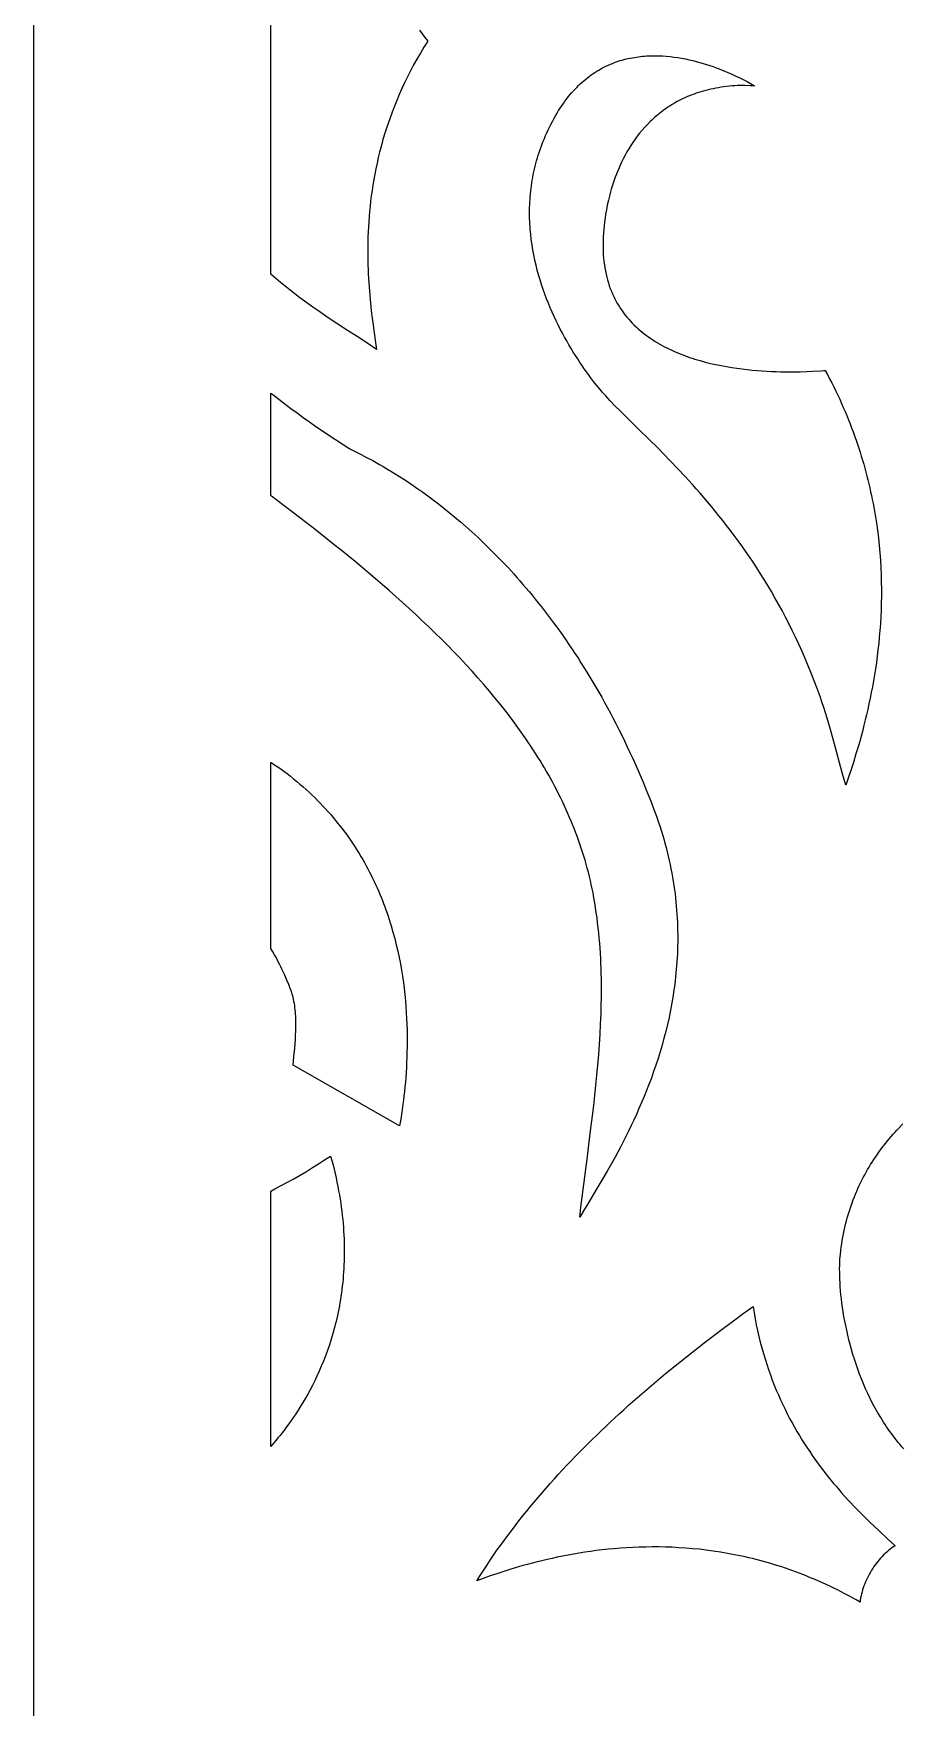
# Model space of a CAD drawing. Extents: x -1000 to 1000, y -1450 to 1450.
# Drawn here: x -1000 to -816.9, y -158.5 to 194 of the extents above; entities that cross this region are included whole.
import ezdxf

# ---------------------------------------------------------------- set-up
doc = ezdxf.new("R2010")
doc.units = 0
doc.layers.add('LAYER_1', color=18, linetype='CONTINUOUS')

msp = doc.modelspace()

# ---------------------------------------------------------------- linework, layer by layer
at = {"layer": 'LAYER_1'}
for points in [[(-1000, -1450), (-600, -1450), (-600, 1050), (-1000, 1050)], [(-868.34, 189.35), (-867.5, 189.31), (-866.68, 189.26), (-865.85, 189.18), (-865.04, 189.08), (-864.23, 188.96), (-863.44, 188.83), (-862.65, 188.68), (-861.87, 188.52), (-861.11, 188.34), (-860.36, 188.15), (-859.62, 187.95), (-858.89, 187.74), (-858.19, 187.52), (-857.49, 187.29), (-856.82, 187.06), (-856.16, 186.82), (-855.52, 186.58), (-854.9, 186.34), (-854.3, 186.1), (-853.73, 185.85), (-853.17, 185.61), (-852.13, 185.14), (-851.19, 184.69), (-850.36, 184.28), (-849.64, 183.9), (-848.58, 183.32), (-848.06, 183.02), (-849.09, 183.04), (-850.13, 183.07), (-850.65, 183.08), (-851.17, 183.08), (-851.69, 183.06), (-852.21, 183.04), (-852.81, 182.99), (-853.4, 182.93), (-853.99, 182.87), (-854.56, 182.8), (-855.13, 182.71), (-855.69, 182.62), (-856.24, 182.53), (-856.78, 182.42), (-857.31, 182.3), (-857.84, 182.18), (-858.36, 182.05), (-858.86, 181.91), (-859.37, 181.76), (-859.86, 181.61), (-860.34, 181.45), (-860.82, 181.28), (-861.29, 181.11), (-861.75, 180.92), (-862.2, 180.74), (-862.65, 180.54), (-863.09, 180.34), (-863.52, 180.13), (-863.94, 179.92), (-864.35, 179.7), (-864.76, 179.48), (-865.16, 179.25), (-865.56, 179.01), (-865.94, 178.77), (-866.32, 178.52), (-866.7, 178.27), (-867.06, 178.01), (-867.42, 177.75), (-867.77, 177.49), (-868.12, 177.22), (-868.46, 176.94), (-868.79, 176.66), (-869.12, 176.38), (-869.44, 176.09), (-869.75, 175.8), (-870.05, 175.51), (-870.65, 174.91), (-871.22, 174.3), (-871.76, 173.68), (-872.29, 173.05), (-872.78, 172.41), (-873.26, 171.76), (-873.71, 171.1), (-874.15, 170.44), (-874.56, 169.78), (-874.95, 169.11), (-875.32, 168.44), (-875.68, 167.77), (-876.01, 167.1), (-876.32, 166.43), (-876.62, 165.76), (-876.9, 165.1), (-877.16, 164.44), (-877.41, 163.79), (-877.64, 163.14), (-877.86, 162.51), (-878.06, 161.88), (-878.25, 161.26), (-878.42, 160.66), (-878.58, 160.07), (-878.73, 159.49), (-878.87, 158.93), (-879.1, 157.86), (-879.3, 156.87), (-879.46, 155.96), (-879.58, 155.14), (-879.67, 154.43), (-879.79, 153.36), (-879.84, 152.82), (-879.91, 152.01), (-879.96, 151.21), (-879.99, 150.43), (-880, 149.66), (-880, 148.91), (-879.98, 148.17), (-879.94, 147.45), (-879.88, 146.73), (-879.81, 146.04), (-879.72, 145.35), (-879.62, 144.68), (-879.5, 144.02), (-879.36, 143.38), (-879.21, 142.75), (-879.05, 142.13), (-878.87, 141.52), (-878.67, 140.93), (-878.46, 140.35), (-878.24, 139.78), (-878, 139.22), (-877.75, 138.68), (-877.49, 138.14), (-877.22, 137.62), (-876.93, 137.11), (-876.63, 136.62), (-876.32, 136.13), (-875.99, 135.66), (-875.66, 135.19), (-875.31, 134.74), (-874.96, 134.3), (-874.59, 133.87), (-874.22, 133.45), (-873.83, 133.04), (-873.43, 132.64), (-873.03, 132.25), (-872.61, 131.87), (-872.19, 131.5), (-871.76, 131.14), (-871.31, 130.79), (-870.87, 130.45), (-870.41, 130.12), (-869.95, 129.8), (-869.48, 129.49), (-869, 129.19), (-868.52, 128.89), (-868.03, 128.61), (-867.53, 128.33), (-867.03, 128.07), (-866.52, 127.81), (-866.01, 127.56), (-865.49, 127.31), (-864.97, 127.08), (-864.44, 126.85), (-863.91, 126.63), (-863.38, 126.42), (-862.84, 126.22), (-862.3, 126.02), (-861.76, 125.83), (-861.21, 125.65), (-860.66, 125.48), (-860.11, 125.31), (-859.56, 125.15), (-858.45, 124.85), (-857.34, 124.57), (-856.22, 124.32), (-855.11, 124.09), (-854, 123.89), (-852.89, 123.7), (-851.8, 123.54), (-850.71, 123.39), (-849.63, 123.27), (-848.57, 123.16), (-847.52, 123.07), (-846.49, 122.99), (-845.49, 122.93), (-844.5, 122.88), (-843.55, 122.84), (-842.61, 122.81), (-841.71, 122.8), (-840.84, 122.79), (-840.01, 122.79), (-838.45, 122.81), (-837.06, 122.85), (-835.85, 122.9), (-834.04, 123.01), (-833.48, 123.05), (-833.17, 123.06), (-832.71, 122.19), (-832.25, 121.33), (-831.81, 120.46), (-831.38, 119.59), (-830.95, 118.72), (-830.54, 117.86), (-830.14, 116.99), (-829.75, 116.13), (-829.37, 115.27), (-829, 114.41), (-828.64, 113.55), (-828.29, 112.69), (-827.95, 111.83), (-827.62, 110.98), (-827.3, 110.12), (-826.99, 109.27), (-826.69, 108.42), (-826.4, 107.57), (-826.12, 106.72), (-825.84, 105.88), (-825.58, 105.03), (-825.33, 104.19), (-825.08, 103.35), (-824.85, 102.51), (-824.62, 101.68), (-824.4, 100.84), (-824.19, 100.01), (-823.99, 99.18), (-823.79, 98.35), (-823.61, 97.53), (-823.43, 96.7), (-823.26, 95.88), (-823.1, 95.06), (-822.95, 94.25), (-822.8, 93.43), (-822.67, 92.62), (-822.54, 91.81), (-822.41, 91.01), (-822.19, 89.41), (-821.99, 87.81), (-821.83, 86.23), (-821.68, 84.66), (-821.57, 83.11), (-821.48, 81.57), (-821.42, 80.04), (-821.37, 78.52), (-821.35, 77.02), (-821.36, 75.53), (-821.38, 74.06), (-821.43, 72.6), (-821.49, 71.16), (-821.57, 69.73), (-821.67, 68.32), (-821.79, 66.93), (-821.92, 65.56), (-822.07, 64.2), (-822.23, 62.86), (-822.41, 61.54), (-822.6, 60.24), (-822.8, 58.96), (-823.01, 57.69), (-823.24, 56.45), (-823.47, 55.23), (-823.71, 54.03), (-823.96, 52.85), (-824.21, 51.69), (-824.48, 50.56), (-824.74, 49.45), (-825.02, 48.36), (-825.29, 47.29), (-825.57, 46.25), (-825.85, 45.23), (-826.13, 44.24), (-826.7, 42.33), (-827.26, 40.52), (-827.81, 38.82), (-828.34, 37.23), (-828.85, 35.75), (-829.51, 38.09), (-830.16, 40.43), (-830.79, 42.78), (-831.43, 45.12), (-832.09, 47.47), (-832.43, 48.63), (-832.77, 49.8), (-833.13, 50.96), (-833.5, 52.11), (-833.88, 53.27), (-834.28, 54.41), (-834.88, 56.06), (-835.49, 57.68), (-836.11, 59.28), (-836.75, 60.85), (-837.4, 62.39), (-838.07, 63.91), (-838.74, 65.4), (-839.43, 66.87), (-840.13, 68.31), (-840.84, 69.74), (-841.56, 71.13), (-842.29, 72.5), (-843.02, 73.85), (-843.77, 75.18), (-844.52, 76.48), (-845.28, 77.76), (-846.05, 79.02), (-846.82, 80.26), (-847.6, 81.47), (-848.38, 82.66), (-849.17, 83.83), (-849.96, 84.99), (-850.76, 86.11), (-851.56, 87.22), (-852.36, 88.31), (-853.16, 89.38), (-853.96, 90.43), (-854.76, 91.46), (-855.57, 92.47), (-856.37, 93.46), (-857.17, 94.43), (-857.97, 95.39), (-858.77, 96.32), (-859.56, 97.24), (-860.36, 98.14), (-861.14, 99.02), (-861.93, 99.89), (-862.71, 100.74), (-864.25, 102.38), (-865.76, 103.97), (-867.25, 105.49), (-868.69, 106.95), (-870.1, 108.35), (-872.79, 110.98), (-875.26, 113.41), (-876.4, 114.55), (-877.48, 115.65), (-878.5, 116.7), (-878.97, 117.21), (-879.43, 117.71), (-880.16, 118.53), (-880.54, 118.98), (-880.94, 119.46), (-881.34, 119.96), (-881.76, 120.48), (-882.19, 121.03), (-882.62, 121.6), (-883.06, 122.19), (-883.51, 122.81), (-883.96, 123.44), (-884.42, 124.1), (-884.88, 124.78), (-885.34, 125.49), (-885.8, 126.21), (-886.27, 126.95), (-886.73, 127.71), (-887.19, 128.49), (-887.65, 129.29), (-888.11, 130.1), (-888.56, 130.94), (-889.01, 131.79), (-889.44, 132.66), (-889.88, 133.54), (-890.3, 134.44), (-890.71, 135.36), (-891.12, 136.29), (-891.51, 137.23), (-891.89, 138.19), (-892.25, 139.16), (-892.6, 140.15), (-892.94, 141.15), (-893.26, 142.16), (-893.56, 143.18), (-893.84, 144.22), (-894.11, 145.27), (-894.35, 146.32), (-894.57, 147.39), (-894.78, 148.46), (-894.95, 149.55), (-895.11, 150.65), (-895.23, 151.75), (-895.29, 152.3), (-895.34, 152.86), (-895.38, 153.42), (-895.41, 153.98), (-895.44, 154.54), (-895.46, 155.1), (-895.47, 155.67), (-895.47, 156.24), (-895.47, 156.8), (-895.46, 157.37), (-895.44, 157.95), (-895.42, 158.52), (-895.38, 159.09), (-895.34, 159.67), (-895.29, 160.25), (-895.23, 160.82), (-895.16, 161.4), (-895.09, 161.98), (-895, 162.56), (-894.91, 163.15), (-894.81, 163.73), (-894.69, 164.31), (-894.57, 164.9), (-894.44, 165.48), (-894.3, 166.07), (-894.15, 166.66), (-893.99, 167.24), (-893.82, 167.83), (-893.65, 168.42), (-893.46, 169.01), (-893.26, 169.6), (-893.05, 170.19), (-892.83, 170.78), (-892.6, 171.37), (-892.35, 171.96), (-892.1, 172.55), (-891.84, 173.14), (-891.56, 173.73), (-891.28, 174.32), (-890.98, 174.9), (-890.67, 175.49), (-890.35, 176.08), (-890.02, 176.67), (-889.68, 177.26), (-889.36, 177.79), (-889.03, 178.31), (-888.7, 178.81), (-888.36, 179.29), (-888.03, 179.77), (-887.68, 180.22), (-887.33, 180.67), (-886.98, 181.1), (-886.63, 181.52), (-886.27, 181.93), (-885.9, 182.32), (-885.54, 182.7), (-885.17, 183.07), (-884.79, 183.43), (-884.42, 183.77), (-884.04, 184.1), (-883.65, 184.42), (-883.27, 184.73), (-882.88, 185.03), (-882.49, 185.31), (-882.09, 185.59), (-881.69, 185.85), (-881.29, 186.1), (-880.89, 186.34), (-880.49, 186.57), (-880.08, 186.79), (-879.68, 187), (-879.27, 187.2), (-878.86, 187.39), (-878.44, 187.57), (-878.03, 187.74), (-877.61, 187.9), (-877.2, 188.05), (-876.78, 188.2), (-876.36, 188.33), (-875.94, 188.45), (-875.52, 188.57), (-875.09, 188.68), (-874.67, 188.77), (-874.25, 188.87), (-873.83, 188.95), (-873.4, 189.02), (-872.98, 189.09), (-872.55, 189.15), (-872.13, 189.2), (-871.71, 189.24), (-871.28, 189.28), (-870.86, 189.31), (-870.02, 189.35), (-869.17, 189.36)], [(-949.58, 117.99), (-948.32, 117.01), (-947.05, 116.05), (-945.76, 115.09), (-944.47, 114.13), (-943.15, 113.18), (-941.83, 112.23), (-940.48, 111.3), (-939.13, 110.36), (-937.76, 109.44), (-936.38, 108.52), (-934.98, 107.61), (-933.57, 106.7), (-933.41, 106.61), (-933.21, 106.5), (-932.64, 106.2), (-930.93, 105.34), (-929.81, 104.77), (-928.53, 104.08), (-927.83, 103.7), (-927.1, 103.28), (-926.32, 102.84), (-925.52, 102.37), (-924.68, 101.86), (-923.8, 101.33), (-922.9, 100.76), (-921.96, 100.16), (-921, 99.53), (-920.01, 98.86), (-918.99, 98.16), (-917.95, 97.42), (-916.88, 96.64), (-915.79, 95.83), (-914.68, 94.98), (-913.55, 94.1), (-912.39, 93.17), (-911.22, 92.2), (-910.04, 91.2), (-908.84, 90.15), (-907.62, 89.06), (-906.39, 87.93), (-905.15, 86.75), (-903.9, 85.53), (-902.64, 84.27), (-901.37, 82.96), (-900.09, 81.61), (-899.45, 80.91), (-898.81, 80.2), (-898.16, 79.49), (-897.52, 78.76), (-896.87, 78.01), (-896.23, 77.26), (-895.58, 76.49), (-894.93, 75.71), (-894.28, 74.92), (-893.64, 74.12), (-892.99, 73.3), (-892.34, 72.47), (-891.7, 71.63), (-891.05, 70.78), (-890.4, 69.91), (-889.76, 69.03), (-889.11, 68.14), (-888.47, 67.23), (-887.83, 66.32), (-887.19, 65.38), (-886.55, 64.44), (-885.91, 63.48), (-885.27, 62.51), (-884.64, 61.52), (-884.01, 60.52), (-883.38, 59.5), (-882.75, 58.48), (-882.13, 57.44), (-881.51, 56.38), (-880.89, 55.31), (-880.27, 54.23), (-879.66, 53.13), (-879.05, 52.01), (-878.45, 50.89), (-877.84, 49.75), (-877.25, 48.59), (-876.65, 47.42), (-876.06, 46.23), (-875.48, 45.03), (-874.89, 43.81), (-874.32, 42.58), (-873.74, 41.34), (-873.18, 40.08), (-872.61, 38.8), (-872.06, 37.51), (-871.5, 36.2), (-870.96, 34.88), (-870.42, 33.54), (-869.88, 32.18), (-869.35, 30.81), (-869.01, 29.89), (-868.67, 28.96), (-868.35, 28.04), (-868.05, 27.13), (-867.75, 26.21), (-867.47, 25.3), (-867.21, 24.39), (-866.95, 23.49), (-866.71, 22.58), (-866.48, 21.68), (-866.26, 20.78), (-866.06, 19.89), (-865.86, 19), (-865.68, 18.11), (-865.51, 17.22), (-865.35, 16.34), (-865.21, 15.46), (-865.07, 14.58), (-864.95, 13.71), (-864.83, 12.83), (-864.73, 11.97), (-864.64, 11.1), (-864.56, 10.24), (-864.49, 9.38), (-864.43, 8.53), (-864.37, 7.68), (-864.33, 6.83), (-864.3, 5.98), (-864.28, 5.14), (-864.27, 4.3), (-864.26, 3.47), (-864.27, 2.64), (-864.29, 1.81), (-864.31, 0.99), (-864.34, 0.17), (-864.38, -0.65), (-864.43, -1.46), (-864.49, -2.27), (-864.56, -3.08), (-864.63, -3.88), (-864.71, -4.67), (-864.8, -5.47), (-864.9, -6.26), (-865, -7.04), (-865.12, -7.82), (-865.23, -8.6), (-865.36, -9.38), (-865.49, -10.15), (-865.63, -10.91), (-865.78, -11.67), (-865.93, -12.43), (-866.09, -13.18), (-866.42, -14.67), (-866.78, -16.15), (-867.16, -17.6), (-867.55, -19.04), (-867.97, -20.46), (-868.41, -21.87), (-868.86, -23.25), (-869.33, -24.61), (-869.82, -25.96), (-870.32, -27.29), (-870.83, -28.59), (-871.35, -29.88), (-871.88, -31.14), (-872.42, -32.38), (-872.96, -33.61), (-873.52, -34.81), (-874.08, -35.99), (-874.64, -37.15), (-875.2, -38.28), (-875.77, -39.4), (-876.34, -40.49), (-876.91, -41.56), (-877.47, -42.6), (-878.03, -43.62), (-879.14, -45.59), (-880.22, -47.46), (-881.27, -49.23), (-883.21, -52.47), (-884.09, -53.93), (-884.89, -55.28), (-884.64, -53.16), (-884.38, -51.03), (-883.85, -46.76), (-883.3, -42.49), (-882.75, -38.21), (-882.48, -36.06), (-882.22, -33.92), (-881.97, -31.77), (-881.73, -29.62), (-881.5, -27.47), (-881.29, -25.33), (-881.09, -23.18), (-880.91, -21.03), (-880.75, -18.89), (-880.61, -16.74), (-880.5, -14.6), (-880.41, -12.46), (-880.38, -11.38), (-880.36, -10.31), (-880.34, -9.25), (-880.33, -8.18), (-880.32, -7.11), (-880.33, -6.04), (-880.34, -4.97), (-880.37, -3.91), (-880.4, -2.84), (-880.44, -1.78), (-880.49, -0.71), (-880.55, 0.35), (-880.62, 1.41), (-880.7, 2.47), (-880.79, 3.53), (-880.89, 4.59), (-881, 5.65), (-881.13, 6.7), (-881.26, 7.76), (-881.41, 8.81), (-881.57, 9.87), (-881.74, 10.92), (-881.92, 11.97), (-882.11, 13.02), (-882.29, 13.9), (-882.47, 14.77), (-882.67, 15.64), (-882.87, 16.51), (-883.09, 17.37), (-883.31, 18.23), (-883.55, 19.09), (-883.79, 19.94), (-884.05, 20.79), (-884.31, 21.63), (-884.58, 22.47), (-884.87, 23.31), (-885.16, 24.15), (-885.46, 24.98), (-885.77, 25.8), (-886.09, 26.63), (-886.42, 27.45), (-886.76, 28.27), (-887.1, 29.08), (-887.46, 29.89), (-887.82, 30.7), (-888.19, 31.5), (-888.57, 32.3), (-888.96, 33.1), (-889.35, 33.89), (-889.76, 34.68), (-890.17, 35.47), (-890.59, 36.25), (-891.02, 37.04), (-891.45, 37.81), (-891.89, 38.59), (-892.35, 39.36), (-892.8, 40.13), (-893.27, 40.89), (-893.74, 41.65), (-894.22, 42.41), (-894.7, 43.17), (-895.2, 43.92), (-895.7, 44.67), (-896.2, 45.41), (-896.72, 46.16), (-897.24, 46.9), (-898.29, 48.37), (-899.38, 49.83), (-900.48, 51.28), (-901.61, 52.71), (-902.77, 54.14), (-903.94, 55.55), (-905.14, 56.95), (-906.35, 58.34), (-907.59, 59.72), (-908.84, 61.09), (-910.11, 62.45), (-911.4, 63.79), (-912.7, 65.13), (-914.02, 66.46), (-915.36, 67.77), (-916.71, 69.08), (-918.07, 70.37), (-919.44, 71.66), (-920.83, 72.94), (-922.23, 74.2), (-923.64, 75.46), (-925.05, 76.71), (-926.48, 77.95), (-927.91, 79.18), (-929.35, 80.4), (-930.8, 81.61), (-932.25, 82.81), (-933.7, 84), (-935.16, 85.19), (-936.63, 86.37), (-938.09, 87.54), (-941.03, 89.85), (-943.97, 92.13), (-946.9, 94.38), (-949.82, 96.61), (-950, 96.75), (-950, 118.32)], [(-949.95, 40.49), (-949.4, 40.15), (-948.85, 39.8), (-948.31, 39.43), (-947.78, 39.06), (-947.26, 38.68), (-946.55, 38.15), (-945.86, 37.6), (-945.18, 37.06), (-944.51, 36.5), (-943.85, 35.95), (-943.2, 35.39), (-942.57, 34.82), (-941.94, 34.25), (-941.33, 33.67), (-940.73, 33.09), (-940.15, 32.5), (-939.57, 31.91), (-939, 31.32), (-938.45, 30.72), (-937.91, 30.12), (-937.37, 29.52), (-936.85, 28.91), (-936.34, 28.29), (-935.84, 27.68), (-935.35, 27.06), (-934.87, 26.43), (-934.4, 25.81), (-933.94, 25.18), (-933.49, 24.55), (-933.06, 23.91), (-932.63, 23.27), (-932.21, 22.63), (-931.8, 21.99), (-931.4, 21.34), (-931.01, 20.7), (-930.63, 20.05), (-930.26, 19.4), (-929.89, 18.74), (-929.54, 18.09), (-929.2, 17.43), (-928.86, 16.77), (-928.54, 16.11), (-928.22, 15.45), (-927.91, 14.78), (-927.61, 14.12), (-927.32, 13.45), (-927.03, 12.79), (-926.76, 12.12), (-926.49, 11.45), (-926.23, 10.78), (-925.98, 10.11), (-925.74, 9.44), (-925.5, 8.77), (-925.27, 8.1), (-925.05, 7.43), (-924.84, 6.76), (-924.64, 6.09), (-924.25, 4.75), (-923.88, 3.41), (-923.55, 2.08), (-923.24, 0.75), (-922.96, -0.58), (-922.7, -1.9), (-922.47, -3.22), (-922.26, -4.53), (-922.07, -5.83), (-921.91, -7.12), (-921.76, -8.4), (-921.64, -9.67), (-921.53, -10.93), (-921.45, -12.18), (-921.38, -13.41), (-921.33, -14.63), (-921.29, -15.83), (-921.27, -17.02), (-921.27, -18.19), (-921.28, -19.34), (-921.3, -20.48), (-921.33, -21.59), (-921.38, -22.69), (-921.43, -23.76), (-921.5, -24.81), (-921.57, -25.84), (-921.65, -26.84), (-921.74, -27.82), (-921.84, -28.78), (-921.94, -29.7), (-922.05, -30.6), (-922.16, -31.47), (-922.39, -33.13), (-922.63, -34.66), (-922.87, -36.05), (-945.29, -23.25), (-945.12, -21.46), (-944.96, -19.66), (-944.89, -18.76), (-944.82, -17.86), (-944.77, -16.96), (-944.73, -16.06), (-944.71, -15.16), (-944.7, -14.27), (-944.73, -13.37), (-944.75, -12.92), (-944.77, -12.48), (-944.81, -12.04), (-944.85, -11.59), (-944.9, -11.15), (-944.96, -10.71), (-945.03, -10.27), (-945.11, -9.83), (-945.19, -9.39), (-945.29, -8.96), (-945.35, -8.72), (-945.48, -8.32), (-945.66, -7.77), (-945.91, -7.07), (-946.22, -6.25), (-946.6, -5.32), (-947.05, -4.28), (-947.3, -3.72), (-947.57, -3.15), (-947.86, -2.56), (-948.16, -1.95), (-948.49, -1.32), (-948.83, -0.68), (-949.19, -0.02), (-949.57, 0.64), (-949.98, 1.32), (-950, 1.36), (-950, 40.52)], [(-937.13, -43.32), (-936.89, -44.25), (-936.66, -45.18), (-936.44, -46.09), (-936.24, -47), (-936.05, -47.9), (-935.87, -48.8), (-935.7, -49.69), (-935.54, -50.57), (-935.4, -51.45), (-935.27, -52.32), (-935.15, -53.18), (-935.04, -54.04), (-934.94, -54.89), (-934.85, -55.73), (-934.77, -56.57), (-934.7, -57.4), (-934.65, -58.22), (-934.6, -59.04), (-934.57, -59.85), (-934.54, -60.65), (-934.52, -61.45), (-934.52, -62.24), (-934.52, -63.02), (-934.53, -63.8), (-934.55, -64.57), (-934.58, -65.33), (-934.62, -66.08), (-934.66, -66.83), (-934.72, -67.58), (-934.78, -68.31), (-934.85, -69.04), (-934.93, -69.76), (-935.01, -70.48), (-935.11, -71.18), (-935.21, -71.89), (-935.31, -72.58), (-935.43, -73.27), (-935.55, -73.95), (-935.68, -74.62), (-935.81, -75.29), (-935.95, -75.95), (-936.1, -76.6), (-936.25, -77.25), (-936.41, -77.89), (-936.57, -78.52), (-936.92, -79.77), (-937.28, -80.99), (-937.66, -82.17), (-938.06, -83.34), (-938.48, -84.47), (-938.91, -85.58), (-939.35, -86.66), (-939.81, -87.71), (-940.27, -88.73), (-940.75, -89.72), (-941.23, -90.69), (-941.72, -91.63), (-942.22, -92.54), (-942.72, -93.42), (-943.22, -94.27), (-943.72, -95.09), (-944.22, -95.89), (-944.72, -96.66), (-945.21, -97.4), (-945.71, -98.11), (-946.19, -98.79), (-946.67, -99.44), (-947.14, -100.07), (-947.6, -100.66), (-948.05, -101.23), (-948.48, -101.77), (-948.9, -102.27), (-949.7, -103.2), (-950, -103.54), (-950, -49.78), (-949.13, -49.33), (-947.78, -48.62), (-946.45, -47.9), (-945.12, -47.16), (-943.8, -46.4), (-942.5, -45.63), (-941.2, -44.84), (-939.92, -44.04), (-938.65, -43.22), (-937.39, -42.39)], [(-848.18, -75.36), (-847.96, -76.65), (-847.71, -77.91), (-847.45, -79.16), (-847.17, -80.39), (-846.87, -81.6), (-846.55, -82.79), (-846.22, -83.97), (-845.87, -85.12), (-845.51, -86.26), (-845.13, -87.38), (-844.74, -88.49), (-844.33, -89.57), (-843.92, -90.64), (-843.49, -91.69), (-843.04, -92.72), (-842.59, -93.74), (-842.13, -94.74), (-841.65, -95.72), (-841.17, -96.69), (-840.68, -97.64), (-840.17, -98.57), (-839.66, -99.49), (-839.15, -100.39), (-838.62, -101.27), (-838.09, -102.14), (-837.55, -102.99), (-837.01, -103.83), (-836.46, -104.65), (-835.91, -105.45), (-835.36, -106.24), (-834.8, -107.02), (-834.24, -107.78), (-833.67, -108.52), (-833.11, -109.25), (-832.54, -109.96), (-831.98, -110.67), (-831.41, -111.35), (-830.84, -112.02), (-830.28, -112.68), (-829.72, -113.32), (-829.16, -113.95), (-828.04, -115.17), (-826.95, -116.33), (-825.87, -117.43), (-824.81, -118.49), (-823.79, -119.49), (-822.8, -120.44), (-821.84, -121.34), (-820.06, -123), (-818.47, -124.47), (-818.84, -124.71), (-819.19, -124.97), (-819.55, -125.24), (-819.89, -125.52), (-820.23, -125.81), (-820.56, -126.11), (-820.88, -126.42), (-821.2, -126.75), (-821.51, -127.08), (-821.81, -127.42), (-822.1, -127.77), (-822.38, -128.12), (-822.65, -128.49), (-822.92, -128.86), (-823.18, -129.24), (-823.42, -129.63), (-823.66, -130.02), (-823.88, -130.42), (-824.1, -130.82), (-824.31, -131.23), (-824.5, -131.64), (-824.68, -132.05), (-824.86, -132.47), (-825.02, -132.9), (-825.16, -133.32), (-825.3, -133.75), (-825.43, -134.18), (-825.54, -134.61), (-825.64, -135.05), (-825.72, -135.48), (-825.79, -135.92), (-825.85, -136.35), (-826.64, -135.9), (-827.44, -135.45), (-828.23, -135.02), (-829.02, -134.6), (-829.81, -134.19), (-830.6, -133.79), (-831.39, -133.4), (-832.18, -133.02), (-832.97, -132.65), (-833.76, -132.29), (-834.54, -131.94), (-835.33, -131.6), (-836.11, -131.27), (-836.9, -130.94), (-837.68, -130.63), (-838.46, -130.33), (-839.24, -130.03), (-840.02, -129.75), (-840.8, -129.47), (-841.58, -129.21), (-842.35, -128.95), (-843.13, -128.7), (-843.9, -128.46), (-844.67, -128.23), (-845.44, -128.01), (-846.21, -127.79), (-846.98, -127.58), (-847.74, -127.38), (-848.51, -127.19), (-849.27, -127.01), (-850.03, -126.84), (-850.78, -126.67), (-851.54, -126.51), (-852.29, -126.36), (-853.79, -126.08), (-855.28, -125.82), (-856.77, -125.6), (-858.24, -125.4), (-859.7, -125.23), (-861.16, -125.09), (-862.6, -124.97), (-864.03, -124.88), (-865.45, -124.8), (-866.85, -124.76), (-868.25, -124.73), (-869.63, -124.73), (-871, -124.74), (-872.35, -124.78), (-873.69, -124.83), (-875.02, -124.9), (-876.33, -124.99), (-877.62, -125.1), (-878.9, -125.22), (-880.16, -125.36), (-881.41, -125.51), (-882.64, -125.67), (-883.85, -125.85), (-885.04, -126.04), (-886.22, -126.24), (-887.37, -126.45), (-888.51, -126.67), (-889.63, -126.9), (-890.73, -127.13), (-891.8, -127.38), (-892.86, -127.62), (-893.9, -127.88), (-894.91, -128.14), (-895.9, -128.4), (-896.87, -128.67), (-897.81, -128.94), (-898.74, -129.21), (-899.64, -129.48), (-900.51, -129.76), (-902.18, -130.3), (-903.76, -130.83), (-905.22, -131.35), (-906.58, -131.84), (-905.9, -130.76), (-905.21, -129.68), (-904.5, -128.61), (-903.79, -127.54), (-903.07, -126.49), (-902.34, -125.44), (-901.6, -124.39), (-900.84, -123.35), (-900.08, -122.32), (-899.31, -121.3), (-898.54, -120.28), (-897.75, -119.26), (-896.95, -118.26), (-896.15, -117.26), (-895.33, -116.26), (-894.51, -115.27), (-893.68, -114.29), (-892.85, -113.31), (-892, -112.34), (-891.15, -111.38), (-890.29, -110.42), (-889.42, -109.47), (-888.55, -108.52), (-887.67, -107.58), (-886.78, -106.64), (-885.88, -105.71), (-884.98, -104.79), (-884.07, -103.87), (-883.16, -102.96), (-882.24, -102.05), (-881.31, -101.15), (-880.38, -100.25), (-879.44, -99.36), (-878.5, -98.47), (-877.55, -97.59), (-876.6, -96.71), (-875.64, -95.84), (-874.67, -94.97), (-872.73, -93.26), (-870.77, -91.56), (-868.8, -89.88), (-866.81, -88.22), (-864.8, -86.58), (-862.78, -84.95), (-860.75, -83.35), (-858.71, -81.76), (-856.66, -80.19), (-854.6, -78.63), (-852.54, -77.09), (-850.47, -75.57), (-848.39, -74.06)]]:
    msp.add_lwpolyline(points, close=True, dxfattribs=at)
for points in [[(-918.64, 194.71), (-918.09, 193.96), (-917.53, 193.19), (-916.94, 192.43), (-917.73, 191.17), (-918.48, 189.91), (-919.21, 188.66), (-919.9, 187.41), (-920.56, 186.16), (-921.2, 184.91), (-921.81, 183.67), (-922.38, 182.43), (-922.94, 181.19), (-923.46, 179.96), (-923.96, 178.73), (-924.43, 177.5), (-924.88, 176.28), (-925.3, 175.07), (-925.7, 173.86), (-926.08, 172.65), (-926.43, 171.45), (-926.76, 170.26), (-927.07, 169.08), (-927.36, 167.9), (-927.62, 166.72), (-927.87, 165.56), (-928.1, 164.4), (-928.31, 163.26), (-928.5, 162.12), (-928.67, 160.98), (-928.83, 159.86), (-928.97, 158.75), (-929.09, 157.65), (-929.2, 156.55), (-929.29, 155.47), (-929.37, 154.4), (-929.44, 153.34), (-929.49, 152.29), (-929.53, 151.25), (-929.55, 150.22), (-929.57, 149.2), (-929.58, 148.2), (-929.57, 147.21), (-929.56, 146.24), (-929.53, 145.27), (-929.5, 144.32), (-929.46, 143.39), (-929.41, 142.47), (-929.36, 141.56), (-929.29, 140.67), (-929.15, 138.93), (-929, 137.25), (-928.83, 135.65), (-928.64, 134.1), (-928.46, 132.63), (-928.09, 129.92), (-927.76, 127.51), (-929.78, 128.86), (-931.81, 130.19), (-933.85, 131.52), (-935.88, 132.85), (-937.9, 134.19), (-938.91, 134.87), (-939.91, 135.55), (-940.91, 136.25), (-941.9, 136.95), (-942.88, 137.66), (-943.85, 138.39), (-944.9, 139.19), (-945.93, 139.99), (-946.95, 140.8), (-947.95, 141.61), (-948.94, 142.43), (-949.92, 143.25), (-950, 143.32), (-950, 210.36)], [(-816.64, -104.05), (-817.03, -103.61), (-817.41, -103.16), (-817.79, -102.71), (-818.16, -102.25), (-818.52, -101.79), (-818.88, -101.33), (-819.23, -100.86), (-819.57, -100.39), (-819.91, -99.91), (-820.24, -99.44), (-820.56, -98.95), (-820.88, -98.47), (-821.19, -97.98), (-821.49, -97.49), (-822.08, -96.5), (-822.65, -95.49), (-823.19, -94.48), (-823.7, -93.47), (-824.2, -92.44), (-824.67, -91.41), (-825.11, -90.38), (-825.54, -89.34), (-825.94, -88.31), (-826.33, -87.27), (-826.69, -86.23), (-827.03, -85.2), (-827.35, -84.17), (-827.65, -83.14), (-827.93, -82.12), (-828.19, -81.1), (-828.44, -80.1), (-828.66, -79.1), (-828.87, -78.12), (-829.06, -77.14), (-829.23, -76.18), (-829.39, -75.24), (-829.53, -74.31), (-829.66, -73.39), (-829.77, -72.5), (-829.86, -71.62), (-829.94, -70.76), (-830.01, -69.93), (-830.06, -69.12), (-830.1, -68.33), (-830.13, -67.56), (-830.14, -66.83), (-830.15, -66.12), (-830.14, -65.44), (-830.12, -64.79), (-830.09, -64.17), (-830.04, -63.58), (-829.99, -63.03), (-829.91, -62.3), (-829.82, -61.58), (-829.71, -60.87), (-829.6, -60.16), (-829.48, -59.46), (-829.35, -58.77), (-829.2, -58.09), (-829.05, -57.41), (-828.89, -56.74), (-828.72, -56.07), (-828.54, -55.41), (-828.35, -54.76), (-828.16, -54.12), (-827.95, -53.48), (-827.74, -52.85), (-827.52, -52.23), (-827.29, -51.61), (-827.05, -51), (-826.8, -50.4), (-826.55, -49.8), (-826.29, -49.21), (-826.02, -48.62), (-825.74, -48.04), (-825.46, -47.47), (-825.17, -46.91), (-824.87, -46.35), (-824.56, -45.8), (-824.25, -45.25), (-823.93, -44.71), (-823.61, -44.18), (-823.28, -43.65), (-822.94, -43.13), (-822.6, -42.62), (-822.25, -42.11), (-821.9, -41.61), (-821.54, -41.11), (-821.17, -40.62), (-820.8, -40.14), (-820.42, -39.66), (-820.04, -39.19), (-819.66, -38.72), (-819.27, -38.26), (-818.87, -37.81), (-818.47, -37.36), (-818.07, -36.92), (-817.66, -36.49), (-816.83, -35.63)]]:
    msp.add_lwpolyline(points, dxfattribs=at)

doc.saveas('drawing.dxf')
